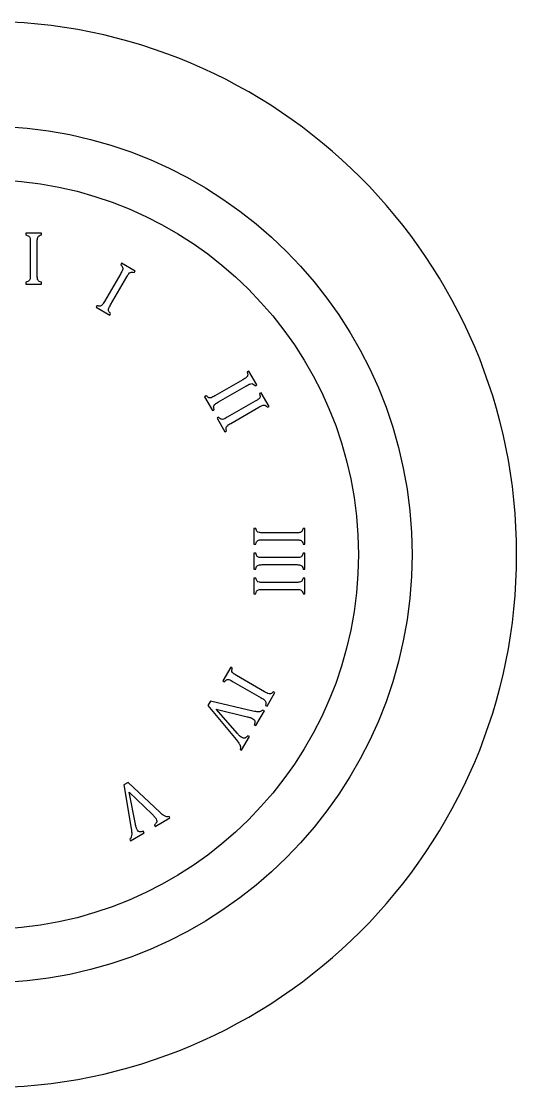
# Model space of a CAD drawing. Header units: centimetres. Extents: x -9.9 to 9.9, y -9.9 to 9.9.
# Drawn here: x 0.71 to 9.94, y -9.94 to 9.94 of the extents above; entities that cross this region are included whole.
import ezdxf

# ---------------------------------------------------------------- set-up
doc = ezdxf.new("R2010")
doc.units = ezdxf.units.CM
doc.header["$MEASUREMENT"] = 0
doc.layers.add('Camada 1', color=7, linetype='Continuous')

msp = doc.modelspace()

# ---------------------------------------------------------------- linework, layer by layer
at = {"layer": 'Camada 1'}
for points, knots in [([(-9.93944, 0), (-9.93944, 5.48942), (-5.48942, 9.93944), (0, 9.93944), (0, 9.93944), (5.48942, 9.93944), (9.93944, 5.48941), (9.93944, 0), (9.93944, 0), (9.93944, -5.48942), (5.48941, -9.93944), (0, -9.93944), (0, -9.93944), (-5.48942, -9.93944), (-9.93944, -5.48942), (-9.93944, 0)], [0, 0, 0, 0, 0.2, 0.2, 0.2, 0.2, 0.4, 0.4, 0.4, 0.4, 0.6, 0.6, 0.6, 0.6, 1, 1, 1, 1]), ([(0, -7.98968), (4.41254, -7.98968), (7.98968, -4.41257), (7.98968, 0), (7.98968, 0), (7.98968, 4.41257), (4.41256, 7.98968), (0, 7.98968), (0, 7.98968), (-4.41256, 7.98968), (-7.98968, 4.41254), (-7.98968, 0), (-7.98968, 0), (-7.98968, -4.41254), (-4.41254, -7.98968), (0, -7.98968)], [0, 0, 0, 0, 0.2, 0.2, 0.2, 0.2, 0.4, 0.4, 0.4, 0.4, 0.6, 0.6, 0.6, 0.6, 1, 1, 1, 1]), ([(0, -6.99098), (3.86109, -6.99098), (6.99109, -3.86109), (6.99109, 0), (6.99109, 0), (6.99109, 3.86109), (3.86107, 6.99098), (0, 6.99098), (0, 6.99098), (-3.86093, 6.99098), (-6.99109, 3.86109), (-6.99109, 0), (-6.99109, 0), (-6.99109, -3.86109), (-3.86093, -6.99098), (0, -6.99098)], [0, 0, 0, 0, 0.2, 0.2, 0.2, 0.2, 0.4, 0.4, 0.4, 0.4, 0.6, 0.6, 0.6, 0.6, 1, 1, 1, 1]), ([(1.00608, 5.21523), (1.00608, 5.18417), (1.00719, 5.16131), (1.00915, 5.14694), (1.00915, 5.14694), (1.01137, 5.1326), (1.01471, 5.12117), (1.01973, 5.11281), (1.01973, 5.11281), (1.02447, 5.10445), (1.03169, 5.09749), (1.04119, 5.09191), (1.04119, 5.09191), (1.05066, 5.08635), (1.06627, 5.08077), (1.08744, 5.07519), (1.08744, 5.07519), (1.08744, 5.07519), (1.08744, 5.04106), (1.08744, 5.04106), (1.08744, 5.04106), (1.08744, 5.04106), (0.79346, 5.04105), (0.79346, 5.04105), (0.79346, 5.04105), (0.79346, 5.04105), (0.79346, 5.07518), (0.79346, 5.07518), (0.79346, 5.07518), (0.82246, 5.08269), (0.84167, 5.09079), (0.85143, 5.1), (0.85143, 5.1), (0.86117, 5.10892), (0.86757, 5.12188), (0.87067, 5.13858), (0.87067, 5.13858), (0.87345, 5.1553), (0.87512, 5.18081), (0.87512, 5.2152), (0.87512, 5.2152), (0.87512, 5.2152), (0.87512, 5.81779), (0.87512, 5.81779), (0.87512, 5.81779), (0.87512, 5.84983), (0.87401, 5.87325), (0.8715, 5.88775), (0.8715, 5.88775), (0.86928, 5.90254), (0.86539, 5.91381), (0.86007, 5.92201), (0.86007, 5.92201), (0.85478, 5.93011), (0.84753, 5.93651), (0.83888, 5.94151), (0.83888, 5.94151), (0.82996, 5.94625), (0.81494, 5.95183), (0.79345, 5.95781), (0.79345, 5.95781), (0.79345, 5.95781), (0.79345, 5.99194), (0.79345, 5.99194), (0.79345, 5.99194), (0.79345, 5.99194), (1.08741, 5.99194), (1.08741, 5.99194), (1.08741, 5.99194), (1.08741, 5.99194), (1.08741, 5.95781), (1.08741, 5.95781), (1.08741, 5.95781), (1.06706, 5.95265), (1.0523, 5.94765), (1.04338, 5.94249), (1.04338, 5.94249), (1.03417, 5.93733), (1.02695, 5.93093), (1.02166, 5.92339), (1.02166, 5.92339), (1.01637, 5.91558), (1.01245, 5.90415), (1.00997, 5.88884), (1.00997, 5.88884), (1.00719, 5.87349), (1.00608, 5.84981), (1.00608, 5.81777), (1.00608, 5.81777), (1.00608, 5.81777), (1.00608, 5.21523), (1.00608, 5.21523)], [0, 0, 0, 0, 0.04166667, 0.04166667, 0.04166667, 0.04166667, 0.08333333, 0.08333333, 0.08333333, 0.08333333, 0.125, 0.125, 0.125, 0.125, 0.16666667, 0.16666667, 0.16666667, 0.16666667, 0.20833333, 0.20833333, 0.20833333, 0.20833333, 0.25, 0.25, 0.25, 0.25, 0.29166667, 0.29166667, 0.29166667, 0.29166667, 0.33333333, 0.33333333, 0.33333333, 0.33333333, 0.375, 0.375, 0.375, 0.375, 0.41666667, 0.41666667, 0.41666667, 0.41666667, 0.45833333, 0.45833333, 0.45833333, 0.45833333, 0.5, 0.5, 0.5, 0.5, 0.54166667, 0.54166667, 0.54166667, 0.54166667, 0.58333333, 0.58333333, 0.58333333, 0.58333333, 0.625, 0.625, 0.625, 0.625, 0.66666667, 0.66666667, 0.66666667, 0.66666667, 0.70833333, 0.70833333, 0.70833333, 0.70833333, 0.75, 0.75, 0.75, 0.75, 0.79166667, 0.79166667, 0.79166667, 0.79166667, 0.83333333, 0.83333333, 0.83333333, 0.83333333, 0.875, 0.875, 0.875, 0.875, 0.91666667, 0.91666667, 0.91666667, 0.91666667, 1, 1, 1, 1]), ([(2.37292, 4.65302), (2.35731, 4.62627), (2.34702, 4.60592), (2.34143, 4.59256), (2.34143, 4.59256), (2.33616, 4.57891), (2.33336, 4.56748), (2.33349, 4.55774), (2.33349, 4.55774), (2.33336, 4.54798), (2.33627, 4.5385), (2.34159, 4.52874), (2.34159, 4.52874), (2.34717, 4.51927), (2.35773, 4.50673), (2.3735, 4.49112), (2.3735, 4.49112), (2.3735, 4.49112), (2.35635, 4.46159), (2.35635, 4.46159), (2.35635, 4.46159), (2.35635, 4.46159), (2.10182, 4.60843), (2.10182, 4.60843), (2.10182, 4.60843), (2.10182, 4.60843), (2.11881, 4.63825), (2.11881, 4.63825), (2.11881, 4.63825), (2.14752, 4.63018), (2.16842, 4.62767), (2.18123, 4.63074), (2.18123, 4.63074), (2.19433, 4.63352), (2.20631, 4.64161), (2.21732, 4.65442), (2.21732, 4.65442), (2.22817, 4.66752), (2.24224, 4.68897), (2.25955, 4.7185), (2.25955, 4.7185), (2.25955, 4.7185), (2.56078, 5.24044), (2.56078, 5.24044), (2.56078, 5.24044), (2.57679, 5.2683), (2.58753, 5.28894), (2.59282, 5.30286), (2.59282, 5.30286), (2.59811, 5.3168), (2.60049, 5.3285), (2.59981, 5.33826), (2.59981, 5.33826), (2.59939, 5.348), (2.59645, 5.3572), (2.59118, 5.36583), (2.59118, 5.36583), (2.58615, 5.37419), (2.57557, 5.38673), (2.56022, 5.40261), (2.56022, 5.40261), (2.56022, 5.40261), (2.57723, 5.43214), (2.57723, 5.43214), (2.57723, 5.43214), (2.57723, 5.43214), (2.83194, 5.28501), (2.83194, 5.28501), (2.83194, 5.28501), (2.83194, 5.28501), (2.81479, 5.25546), (2.81479, 5.25546), (2.81479, 5.25546), (2.79458, 5.26131), (2.77926, 5.26438), (2.76896, 5.26438), (2.76896, 5.26438), (2.75838, 5.26438), (2.74904, 5.26242), (2.74054, 5.25853), (2.74054, 5.25853), (2.73221, 5.25464), (2.723, 5.24654), (2.7131, 5.23456), (2.7131, 5.23456), (2.7032, 5.22257), (2.69024, 5.20278), (2.67421, 5.17492), (2.67421, 5.17492), (2.67421, 5.17492), (2.37292, 4.65302), (2.37292, 4.65302)], [0, 0, 0, 0, 0.04166667, 0.04166667, 0.04166667, 0.04166667, 0.08333333, 0.08333333, 0.08333333, 0.08333333, 0.125, 0.125, 0.125, 0.125, 0.16666667, 0.16666667, 0.16666667, 0.16666667, 0.20833333, 0.20833333, 0.20833333, 0.20833333, 0.25, 0.25, 0.25, 0.25, 0.29166667, 0.29166667, 0.29166667, 0.29166667, 0.33333333, 0.33333333, 0.33333333, 0.33333333, 0.375, 0.375, 0.375, 0.375, 0.41666667, 0.41666667, 0.41666667, 0.41666667, 0.45833333, 0.45833333, 0.45833333, 0.45833333, 0.5, 0.5, 0.5, 0.5, 0.54166667, 0.54166667, 0.54166667, 0.54166667, 0.58333333, 0.58333333, 0.58333333, 0.58333333, 0.625, 0.625, 0.625, 0.625, 0.66666667, 0.66666667, 0.66666667, 0.66666667, 0.70833333, 0.70833333, 0.70833333, 0.70833333, 0.75, 0.75, 0.75, 0.75, 0.79166667, 0.79166667, 0.79166667, 0.79166667, 0.83333333, 0.83333333, 0.83333333, 0.83333333, 0.875, 0.875, 0.875, 0.875, 0.91666667, 0.91666667, 0.91666667, 0.91666667, 1, 1, 1, 1]), ([(4.38203, 2.84454), (4.35502, 2.82893), (4.33591, 2.81652), (4.32432, 2.80776), (4.32432, 2.80776), (4.31289, 2.79855), (4.30482, 2.78993), (4.30008, 2.78141), (4.30008, 2.78141), (4.29519, 2.77318), (4.29286, 2.76344), (4.2927, 2.75244), (4.2927, 2.75244), (4.2927, 2.7413), (4.29564, 2.72513), (4.30148, 2.70381), (4.30148, 2.70381), (4.30148, 2.70381), (4.27195, 2.6868), (4.27195, 2.6868), (4.27195, 2.6868), (4.27195, 2.6868), (4.12482, 2.94149), (4.12482, 2.94149), (4.12482, 2.94149), (4.12482, 2.94149), (4.15448, 2.9585), (4.15448, 2.9585), (4.15448, 2.9585), (4.17525, 2.93717), (4.19197, 2.92463), (4.20478, 2.92074), (4.20478, 2.92074), (4.21759, 2.91685), (4.23179, 2.91783), (4.24796, 2.92339), (4.24796, 2.92339), (4.26386, 2.92924), (4.28672, 2.94067), (4.31654, 2.95794), (4.31654, 2.95794), (4.31654, 2.95794), (4.83832, 3.25917), (4.83832, 3.25917), (4.83832, 3.25917), (4.86605, 3.27518), (4.88584, 3.28788), (4.89727, 3.29722), (4.89727, 3.29722), (4.9087, 3.30656), (4.91677, 3.31548), (4.92098, 3.32423), (4.92098, 3.32423), (4.92543, 3.33301), (4.92752, 3.34235), (4.92738, 3.35238), (4.92738, 3.35238), (4.92709, 3.36241), (4.92431, 3.37828), (4.91889, 3.3999), (4.91889, 3.3999), (4.91889, 3.3999), (4.94842, 3.41689), (4.94842, 3.41689), (4.94842, 3.41689), (4.94842, 3.41689), (5.09542, 3.1622), (5.09542, 3.1622), (5.09542, 3.1622), (5.09542, 3.1622), (5.06589, 3.14519), (5.06589, 3.14519), (5.06589, 3.14519), (5.05123, 3.16038), (5.03941, 3.17054), (5.03049, 3.17586), (5.03049, 3.17586), (5.02157, 3.18118), (5.01237, 3.18422), (5.00305, 3.18507), (5.00305, 3.18507), (4.99368, 3.18576), (4.98186, 3.1834), (4.96736, 3.17795), (4.96736, 3.17795), (4.95273, 3.1725), (4.93154, 3.16178), (4.90383, 3.14575), (4.90383, 3.14575), (4.90383, 3.14575), (4.38203, 2.84454), (4.38203, 2.84454)], [0, 0, 0, 0, 0.04166667, 0.04166667, 0.04166667, 0.04166667, 0.08333333, 0.08333333, 0.08333333, 0.08333333, 0.125, 0.125, 0.125, 0.125, 0.16666667, 0.16666667, 0.16666667, 0.16666667, 0.20833333, 0.20833333, 0.20833333, 0.20833333, 0.25, 0.25, 0.25, 0.25, 0.29166667, 0.29166667, 0.29166667, 0.29166667, 0.33333333, 0.33333333, 0.33333333, 0.33333333, 0.375, 0.375, 0.375, 0.375, 0.41666667, 0.41666667, 0.41666667, 0.41666667, 0.45833333, 0.45833333, 0.45833333, 0.45833333, 0.5, 0.5, 0.5, 0.5, 0.54166667, 0.54166667, 0.54166667, 0.54166667, 0.58333333, 0.58333333, 0.58333333, 0.58333333, 0.625, 0.625, 0.625, 0.625, 0.66666667, 0.66666667, 0.66666667, 0.66666667, 0.70833333, 0.70833333, 0.70833333, 0.70833333, 0.75, 0.75, 0.75, 0.75, 0.79166667, 0.79166667, 0.79166667, 0.79166667, 0.83333333, 0.83333333, 0.83333333, 0.83333333, 0.875, 0.875, 0.875, 0.875, 0.91666667, 0.91666667, 0.91666667, 0.91666667, 1, 1, 1, 1]), ([(4.6133, 2.44382), (4.58629, 2.42837), (4.56718, 2.41596), (4.55562, 2.40704), (4.55562, 2.40704), (4.54419, 2.39799), (4.53612, 2.38934), (4.53136, 2.38085), (4.53136, 2.38085), (4.52649, 2.37249), (4.52414, 2.36273), (4.524, 2.35188), (4.524, 2.35188), (4.524, 2.34074), (4.52691, 2.32457), (4.53276, 2.30338), (4.53276, 2.30338), (4.53276, 2.30338), (4.50323, 2.28623), (4.50323, 2.28623), (4.50323, 2.28623), (4.50323, 2.28623), (4.3561, 2.54079), (4.3561, 2.54079), (4.3561, 2.54079), (4.3561, 2.54079), (4.38579, 2.5578), (4.38579, 2.5578), (4.38579, 2.5578), (4.40653, 2.53661), (4.42326, 2.52409), (4.43606, 2.52018), (4.43606, 2.52018), (4.44886, 2.51627), (4.46307, 2.51711), (4.47927, 2.52283), (4.47927, 2.52283), (4.49515, 2.52868), (4.51801, 2.54011), (4.54782, 2.55725), (4.54782, 2.55725), (4.54782, 2.55725), (5.0696, 2.85861), (5.0696, 2.85861), (5.0696, 2.85861), (5.09733, 2.87462), (5.11712, 2.88732), (5.12855, 2.89666), (5.12855, 2.89666), (5.13998, 2.906), (5.14805, 2.91492), (5.15226, 2.92367), (5.15226, 2.92367), (5.15671, 2.93232), (5.1588, 2.94179), (5.15866, 2.95182), (5.15866, 2.95182), (5.15837, 2.96185), (5.15559, 2.97772), (5.15017, 2.99921), (5.15017, 2.99921), (5.15017, 2.99921), (5.1797, 3.01622), (5.1797, 3.01622), (5.1797, 3.01622), (5.1797, 3.01622), (5.3267, 2.7618), (5.3267, 2.7618), (5.3267, 2.7618), (5.3267, 2.7618), (5.29717, 2.74465), (5.29717, 2.74465), (5.29717, 2.74465), (5.28254, 2.75984), (5.27069, 2.77), (5.26177, 2.77516), (5.26177, 2.77516), (5.25285, 2.78061), (5.24365, 2.78352), (5.23433, 2.7845), (5.23433, 2.7845), (5.22499, 2.78519), (5.21314, 2.78283), (5.19864, 2.77738), (5.19864, 2.77738), (5.18401, 2.77196), (5.16284, 2.76124), (5.13514, 2.74521), (5.13514, 2.74521), (5.13514, 2.74521), (4.6133, 2.44382), (4.6133, 2.44382)], [0, 0, 0, 0, 0.04166667, 0.04166667, 0.04166667, 0.04166667, 0.08333333, 0.08333333, 0.08333333, 0.08333333, 0.125, 0.125, 0.125, 0.125, 0.16666667, 0.16666667, 0.16666667, 0.16666667, 0.20833333, 0.20833333, 0.20833333, 0.20833333, 0.25, 0.25, 0.25, 0.25, 0.29166667, 0.29166667, 0.29166667, 0.29166667, 0.33333333, 0.33333333, 0.33333333, 0.33333333, 0.375, 0.375, 0.375, 0.375, 0.41666667, 0.41666667, 0.41666667, 0.41666667, 0.45833333, 0.45833333, 0.45833333, 0.45833333, 0.5, 0.5, 0.5, 0.5, 0.54166667, 0.54166667, 0.54166667, 0.54166667, 0.58333333, 0.58333333, 0.58333333, 0.58333333, 0.625, 0.625, 0.625, 0.625, 0.66666667, 0.66666667, 0.66666667, 0.66666667, 0.70833333, 0.70833333, 0.70833333, 0.70833333, 0.75, 0.75, 0.75, 0.75, 0.79166667, 0.79166667, 0.79166667, 0.79166667, 0.83333333, 0.83333333, 0.83333333, 0.83333333, 0.875, 0.875, 0.875, 0.875, 0.91666667, 0.91666667, 0.91666667, 0.91666667, 1, 1, 1, 1]), ([(5.21742, 0.27363), (5.18636, 0.27363), (5.16366, 0.27252), (5.14916, 0.27056), (5.14916, 0.27056), (5.13482, 0.26834), (5.12352, 0.265), (5.11516, 0.25998), (5.11516, 0.25998), (5.10683, 0.25524), (5.09984, 0.24799), (5.09428, 0.23852), (5.09428, 0.23852), (5.0887, 0.22889), (5.08311, 0.21344), (5.07756, 0.19211), (5.07756, 0.19211), (5.07756, 0.19211), (5.04328, 0.19211), (5.04328, 0.19211), (5.04328, 0.19211), (5.04328, 0.19211), (5.04328, 0.48609), (5.04328, 0.48609), (5.04328, 0.48609), (5.04328, 0.48609), (5.07757, 0.48609), (5.07757, 0.48609), (5.07757, 0.48609), (5.08493, 0.45725), (5.09315, 0.43802), (5.10223, 0.42825), (5.10223, 0.42825), (5.11131, 0.41848), (5.12411, 0.41208), (5.14083, 0.40901), (5.14083, 0.40901), (5.15755, 0.4061), (5.18319, 0.40456), (5.21745, 0.40456), (5.21745, 0.40456), (5.21745, 0.40456), (5.8202, 0.40457), (5.8202, 0.40457), (5.8202, 0.40457), (5.85224, 0.40457), (5.87552, 0.40568), (5.89016, 0.40804), (5.89016, 0.40804), (5.90479, 0.41042), (5.91606, 0.41418), (5.92429, 0.41963), (5.92429, 0.41963), (5.93252, 0.42492), (5.93892, 0.43204), (5.94379, 0.4408), (5.94379, 0.4408), (5.94866, 0.44956), (5.95411, 0.46477), (5.96009, 0.48607), (5.96009, 0.48607), (5.96009, 0.48607), (5.99435, 0.48607), (5.99435, 0.48607), (5.99435, 0.48607), (5.99435, 0.48607), (5.99435, 0.19209), (5.99435, 0.19209), (5.99435, 0.19209), (5.99435, 0.19209), (5.96008, 0.19209), (5.96008, 0.19209), (5.96008, 0.19209), (5.95508, 0.21257), (5.94989, 0.22736), (5.94476, 0.23625), (5.94476, 0.23625), (5.93973, 0.24546), (5.9333, 0.25255), (5.92566, 0.25797), (5.92566, 0.25797), (5.91799, 0.26326), (5.90656, 0.26718), (5.89124, 0.26966), (5.89124, 0.26966), (5.87592, 0.27231), (5.85221, 0.27355), (5.82017, 0.27355), (5.82017, 0.27355), (5.82017, 0.27355), (5.21742, 0.27355), (5.21742, 0.27355), (5.21742, 0.27355), (5.21742, 0.27355), (5.21742, 0.27363), (5.21742, 0.27363)], [0, 0, 0, 0, 0.04, 0.04, 0.04, 0.04, 0.08, 0.08, 0.08, 0.08, 0.12, 0.12, 0.12, 0.12, 0.16, 0.16, 0.16, 0.16, 0.2, 0.2, 0.2, 0.2, 0.24, 0.24, 0.24, 0.24, 0.28, 0.28, 0.28, 0.28, 0.32, 0.32, 0.32, 0.32, 0.36, 0.36, 0.36, 0.36, 0.4, 0.4, 0.4, 0.4, 0.44, 0.44, 0.44, 0.44, 0.48, 0.48, 0.48, 0.48, 0.52, 0.52, 0.52, 0.52, 0.56, 0.56, 0.56, 0.56, 0.6, 0.6, 0.6, 0.6, 0.64, 0.64, 0.64, 0.64, 0.68, 0.68, 0.68, 0.68, 0.72, 0.72, 0.72, 0.72, 0.76, 0.76, 0.76, 0.76, 0.8, 0.8, 0.8, 0.8, 0.84, 0.84, 0.84, 0.84, 0.88, 0.88, 0.88, 0.88, 0.92, 0.92, 0.92, 0.92, 1, 1, 1, 1]), ([(5.21742, -0.18894), (5.18636, -0.18894), (5.16366, -0.19005), (5.14916, -0.19198), (5.14916, -0.19198), (5.13482, -0.19423), (5.12352, -0.19756), (5.11516, -0.20256), (5.11516, -0.20256), (5.10683, -0.20732), (5.09984, -0.21455), (5.09428, -0.22404), (5.09428, -0.22404), (5.0887, -0.23364), (5.08311, -0.24912), (5.07756, -0.27042), (5.07756, -0.27042), (5.07756, -0.27042), (5.04328, -0.27043), (5.04328, -0.27043), (5.04328, -0.27043), (5.04328, -0.27043), (5.04328, 0.02355), (5.04328, 0.02355), (5.04328, 0.02355), (5.04328, 0.02355), (5.07757, 0.02355), (5.07757, 0.02355), (5.07757, 0.02355), (5.08493, -0.00532), (5.09315, -0.02452), (5.10223, -0.03429), (5.10223, -0.03429), (5.11131, -0.04405), (5.12411, -0.05046), (5.14083, -0.05353), (5.14083, -0.05353), (5.15755, -0.05647), (5.18319, -0.058), (5.21745, -0.058), (5.21745, -0.058), (5.21745, -0.058), (5.8202, -0.058), (5.8202, -0.058), (5.8202, -0.058), (5.85224, -0.058), (5.87552, -0.05689), (5.89016, -0.05451), (5.89016, -0.05451), (5.9048, -0.05213), (5.91606, -0.0484), (5.92429, -0.04295), (5.92429, -0.04295), (5.93252, -0.03766), (5.93892, -0.03054), (5.94379, -0.02176), (5.94379, -0.02176), (5.94868, -0.013), (5.95411, 0.00218), (5.96009, 0.02354), (5.96009, 0.02354), (5.96009, 0.02354), (5.99435, 0.02355), (5.99435, 0.02355), (5.99435, 0.02355), (5.99435, 0.02355), (5.99435, -0.27043), (5.99435, -0.27043), (5.99435, -0.27043), (5.99435, -0.27043), (5.96008, -0.27043), (5.96008, -0.27043), (5.96008, -0.27043), (5.95508, -0.24998), (5.94989, -0.23519), (5.94476, -0.22627), (5.94476, -0.22627), (5.93973, -0.21706), (5.9333, -0.20997), (5.92566, -0.20455), (5.92566, -0.20455), (5.91799, -0.19926), (5.90656, -0.19534), (5.89124, -0.19286), (5.89124, -0.19286), (5.87592, -0.19019), (5.85221, -0.18897), (5.82017, -0.18897), (5.82017, -0.18897), (5.82017, -0.18897), (5.21742, -0.18897), (5.21742, -0.18897), (5.21742, -0.18897), (5.21742, -0.18897), (5.21742, -0.18894), (5.21742, -0.18894)], [0, 0, 0, 0, 0.04, 0.04, 0.04, 0.04, 0.08, 0.08, 0.08, 0.08, 0.12, 0.12, 0.12, 0.12, 0.16, 0.16, 0.16, 0.16, 0.2, 0.2, 0.2, 0.2, 0.24, 0.24, 0.24, 0.24, 0.28, 0.28, 0.28, 0.28, 0.32, 0.32, 0.32, 0.32, 0.36, 0.36, 0.36, 0.36, 0.4, 0.4, 0.4, 0.4, 0.44, 0.44, 0.44, 0.44, 0.48, 0.48, 0.48, 0.48, 0.52, 0.52, 0.52, 0.52, 0.56, 0.56, 0.56, 0.56, 0.6, 0.6, 0.6, 0.6, 0.64, 0.64, 0.64, 0.64, 0.68, 0.68, 0.68, 0.68, 0.72, 0.72, 0.72, 0.72, 0.76, 0.76, 0.76, 0.76, 0.8, 0.8, 0.8, 0.8, 0.84, 0.84, 0.84, 0.84, 0.88, 0.88, 0.88, 0.88, 0.92, 0.92, 0.92, 0.92, 1, 1, 1, 1]), ([(5.21742, -0.65148), (5.18636, -0.65148), (5.16366, -0.65262), (5.14916, -0.65455), (5.14916, -0.65455), (5.13482, -0.6568), (5.12352, -0.66013), (5.11516, -0.66513), (5.11516, -0.66513), (5.10683, -0.66987), (5.09984, -0.67712), (5.09428, -0.68661), (5.09428, -0.68661), (5.0887, -0.69621), (5.08311, -0.71167), (5.07756, -0.73299), (5.07756, -0.73299), (5.07756, -0.73299), (5.04328, -0.733), (5.04328, -0.733), (5.04328, -0.733), (5.04328, -0.733), (5.04328, -0.43902), (5.04328, -0.43902), (5.04328, -0.43902), (5.04328, -0.43902), (5.07757, -0.43902), (5.07757, -0.43902), (5.07757, -0.43902), (5.08493, -0.46789), (5.09315, -0.48709), (5.10223, -0.49686), (5.10223, -0.49686), (5.11131, -0.50663), (5.12411, -0.513), (5.14083, -0.5161), (5.14083, -0.5161), (5.15755, -0.51901), (5.18319, -0.52057), (5.21745, -0.52057), (5.21745, -0.52057), (5.21745, -0.52057), (5.8202, -0.52057), (5.8202, -0.52057), (5.8202, -0.52057), (5.85224, -0.52057), (5.87552, -0.51943), (5.89016, -0.51708), (5.89016, -0.51708), (5.9048, -0.51473), (5.91606, -0.51097), (5.92429, -0.50552), (5.92429, -0.50552), (5.93252, -0.5002), (5.93892, -0.49311), (5.94379, -0.48433), (5.94379, -0.48433), (5.94866, -0.47555), (5.95411, -0.46036), (5.96009, -0.43903), (5.96009, -0.43903), (5.96009, -0.43903), (5.99435, -0.43902), (5.99435, -0.43902), (5.99435, -0.43902), (5.99435, -0.43902), (5.99435, -0.733), (5.99435, -0.733), (5.99435, -0.733), (5.99435, -0.733), (5.96008, -0.733), (5.96008, -0.733), (5.96008, -0.733), (5.95508, -0.71252), (5.94989, -0.69776), (5.94476, -0.68884), (5.94476, -0.68884), (5.93973, -0.67963), (5.9333, -0.67254), (5.92566, -0.66709), (5.92566, -0.66709), (5.91799, -0.66182), (5.90656, -0.65788), (5.89124, -0.65542), (5.89124, -0.65542), (5.87592, -0.65275), (5.85221, -0.6515), (5.82017, -0.6515), (5.82017, -0.6515), (5.82017, -0.6515), (5.21742, -0.65151), (5.21742, -0.65151), (5.21742, -0.65151), (5.21742, -0.65151), (5.21742, -0.65148), (5.21742, -0.65148)], [0, 0, 0, 0, 0.04, 0.04, 0.04, 0.04, 0.08, 0.08, 0.08, 0.08, 0.12, 0.12, 0.12, 0.12, 0.16, 0.16, 0.16, 0.16, 0.2, 0.2, 0.2, 0.2, 0.24, 0.24, 0.24, 0.24, 0.28, 0.28, 0.28, 0.28, 0.32, 0.32, 0.32, 0.32, 0.36, 0.36, 0.36, 0.36, 0.4, 0.4, 0.4, 0.4, 0.44, 0.44, 0.44, 0.44, 0.48, 0.48, 0.48, 0.48, 0.52, 0.52, 0.52, 0.52, 0.56, 0.56, 0.56, 0.56, 0.6, 0.6, 0.6, 0.6, 0.64, 0.64, 0.64, 0.64, 0.68, 0.68, 0.68, 0.68, 0.72, 0.72, 0.72, 0.72, 0.76, 0.76, 0.76, 0.76, 0.8, 0.8, 0.8, 0.8, 0.84, 0.84, 0.84, 0.84, 0.88, 0.88, 0.88, 0.88, 0.92, 0.92, 0.92, 0.92, 1, 1, 1, 1]), ([(4.65566, -2.37069), (4.62865, -2.35521), (4.60843, -2.34479), (4.59491, -2.3392), (4.59491, -2.3392), (4.58126, -2.33404), (4.56985, -2.33113), (4.56009, -2.33139), (4.56009, -2.33139), (4.55049, -2.33126), (4.54085, -2.33404), (4.53125, -2.33949), (4.53125, -2.33949), (4.52165, -2.34505), (4.5091, -2.35563), (4.49363, -2.37124), (4.49363, -2.37124), (4.49363, -2.37124), (4.46397, -2.35423), (4.46397, -2.35423), (4.46397, -2.35423), (4.46397, -2.35423), (4.6111, -2.09957), (4.6111, -2.09957), (4.6111, -2.09957), (4.6111, -2.09957), (4.64063, -2.11666), (4.64063, -2.11666), (4.64063, -2.11666), (4.63253, -2.14539), (4.63005, -2.16614), (4.63312, -2.17908), (4.63312, -2.17908), (4.63619, -2.19204), (4.64399, -2.20403), (4.65706, -2.21504), (4.65706, -2.21504), (4.67002, -2.22605), (4.69135, -2.2401), (4.72117, -2.25727), (4.72117, -2.25727), (4.72117, -2.25727), (5.24295, -2.55863), (5.24295, -2.55863), (5.24295, -2.55863), (5.27068, -2.57466), (5.29158, -2.58538), (5.30537, -2.59054), (5.30537, -2.59054), (5.31915, -2.59583), (5.33088, -2.59819), (5.34061, -2.59766), (5.34061, -2.59766), (5.35037, -2.5971), (5.35958, -2.59417), (5.36821, -2.58901), (5.36821, -2.58901), (5.37684, -2.58388), (5.38911, -2.57343), (5.40501, -2.55795), (5.40501, -2.55795), (5.40501, -2.55795), (5.43454, -2.5751), (5.43454, -2.5751), (5.43454, -2.5751), (5.43454, -2.5751), (5.28767, -2.82966), (5.28767, -2.82966), (5.28767, -2.82966), (5.28767, -2.82966), (5.25801, -2.81265), (5.25801, -2.81265), (5.25801, -2.81265), (5.26386, -2.79228), (5.26677, -2.77696), (5.26677, -2.76667), (5.26677, -2.76667), (5.26706, -2.75622), (5.2651, -2.74675), (5.26105, -2.73841), (5.26105, -2.73841), (5.25703, -2.72989), (5.24906, -2.72068), (5.23711, -2.71095), (5.23711, -2.71095), (5.22512, -2.70092), (5.2052, -2.68809), (5.17747, -2.67206), (5.17747, -2.67206), (5.17747, -2.67206), (4.65566, -2.37069), (4.65566, -2.37069)], [0, 0, 0, 0, 0.04166667, 0.04166667, 0.04166667, 0.04166667, 0.08333333, 0.08333333, 0.08333333, 0.08333333, 0.125, 0.125, 0.125, 0.125, 0.16666667, 0.16666667, 0.16666667, 0.16666667, 0.20833333, 0.20833333, 0.20833333, 0.20833333, 0.25, 0.25, 0.25, 0.25, 0.29166667, 0.29166667, 0.29166667, 0.29166667, 0.33333333, 0.33333333, 0.33333333, 0.33333333, 0.375, 0.375, 0.375, 0.375, 0.41666667, 0.41666667, 0.41666667, 0.41666667, 0.45833333, 0.45833333, 0.45833333, 0.45833333, 0.5, 0.5, 0.5, 0.5, 0.54166667, 0.54166667, 0.54166667, 0.54166667, 0.58333333, 0.58333333, 0.58333333, 0.58333333, 0.625, 0.625, 0.625, 0.625, 0.66666667, 0.66666667, 0.66666667, 0.66666667, 0.70833333, 0.70833333, 0.70833333, 0.70833333, 0.75, 0.75, 0.75, 0.75, 0.79166667, 0.79166667, 0.79166667, 0.79166667, 0.83333333, 0.83333333, 0.83333333, 0.83333333, 0.875, 0.875, 0.875, 0.875, 0.91666667, 0.91666667, 0.91666667, 0.91666667, 1, 1, 1, 1]), ([(5.08034, -3.18868), (5.08034, -3.18868), (5.05081, -3.17156), (5.05081, -3.17156), (5.05081, -3.17156), (5.05819, -3.15135), (5.06224, -3.13478), (5.06309, -3.1224), (5.06309, -3.1224), (5.06391, -3.10999), (5.06113, -3.09869), (5.05499, -3.0888), (5.05499, -3.0888), (5.04898, -3.0789), (5.03856, -3.0697), (5.02377, -3.06107), (5.02377, -3.06107), (5.00999, -3.05313), (4.99424, -3.04617), (4.97654, -3.04017), (4.97654, -3.04017), (4.95884, -3.03432), (4.93839, -3.02874), (4.9151, -3.02332), (4.9151, -3.02332), (4.9151, -3.02332), (4.34132, -2.88023), (4.34132, -2.88023), (4.34132, -2.88023), (4.34132, -2.88023), (4.7373, -3.33973), (4.7373, -3.33973), (4.7373, -3.33973), (4.74357, -3.34656), (4.75011, -3.35365), (4.75725, -3.3609), (4.75725, -3.3609), (4.76434, -3.36815), (4.7713, -3.37511), (4.77828, -3.38138), (4.77828, -3.38138), (4.78524, -3.38792), (4.79164, -3.39321), (4.79736, -3.39728), (4.79736, -3.39728), (4.8031, -3.40146), (4.80837, -3.40493), (4.81366, -3.408), (4.81366, -3.408), (4.83792, -3.42192), (4.85867, -3.42652), (4.87608, -3.42178), (4.87608, -3.42178), (4.89349, -3.41718), (4.9119, -3.40268), (4.93127, -3.37844), (4.93127, -3.37844), (4.93127, -3.37844), (4.9608, -3.39556), (4.9608, -3.39556), (4.9608, -3.39556), (4.9608, -3.39556), (4.81451, -3.649), (4.81451, -3.649), (4.81451, -3.649), (4.81451, -3.649), (4.78498, -3.63185), (4.78498, -3.63185), (4.78498, -3.63185), (4.79054, -3.61304), (4.79234, -3.59632), (4.79054, -3.58198), (4.79054, -3.58198), (4.78861, -3.56748), (4.78221, -3.55049), (4.77091, -3.53084), (4.77091, -3.53084), (4.75961, -3.51119), (4.73956, -3.48374), (4.71085, -3.44821), (4.71085, -3.44821), (4.71085, -3.44821), (4.18697, -2.81189), (4.18697, -2.81189), (4.18697, -2.81189), (4.18697, -2.81189), (4.23253, -2.73291), (4.23253, -2.73291), (4.23253, -2.73291), (4.23253, -2.73291), (5.02266, -2.91793), (5.02266, -2.91793), (5.02266, -2.91793), (5.06558, -2.92825), (5.09693, -2.93383), (5.11712, -2.93478), (5.11712, -2.93478), (5.13718, -2.93563), (5.15392, -2.93354), (5.16742, -2.92838), (5.16742, -2.92838), (5.18078, -2.92325), (5.1943, -2.91335), (5.20825, -2.89885), (5.20825, -2.89885), (5.20825, -2.89885), (5.23778, -2.91586), (5.23778, -2.91586), (5.23778, -2.91586), (5.23778, -2.91586), (5.08034, -3.18868), (5.08034, -3.18868)], [0, 0, 0, 0, 0.03448276, 0.03448276, 0.03448276, 0.03448276, 0.06896552, 0.06896552, 0.06896552, 0.06896552, 0.10344828, 0.10344828, 0.10344828, 0.10344828, 0.13793103, 0.13793103, 0.13793103, 0.13793103, 0.17241379, 0.17241379, 0.17241379, 0.17241379, 0.20689655, 0.20689655, 0.20689655, 0.20689655, 0.24137931, 0.24137931, 0.24137931, 0.24137931, 0.27586207, 0.27586207, 0.27586207, 0.27586207, 0.31034483, 0.31034483, 0.31034483, 0.31034483, 0.34482759, 0.34482759, 0.34482759, 0.34482759, 0.37931034, 0.37931034, 0.37931034, 0.37931034, 0.4137931, 0.4137931, 0.4137931, 0.4137931, 0.44827586, 0.44827586, 0.44827586, 0.44827586, 0.48275862, 0.48275862, 0.48275862, 0.48275862, 0.51724138, 0.51724138, 0.51724138, 0.51724138, 0.55172414, 0.55172414, 0.55172414, 0.55172414, 0.5862069, 0.5862069, 0.5862069, 0.5862069, 0.62068966, 0.62068966, 0.62068966, 0.62068966, 0.65517241, 0.65517241, 0.65517241, 0.65517241, 0.68965517, 0.68965517, 0.68965517, 0.68965517, 0.72413793, 0.72413793, 0.72413793, 0.72413793, 0.75862069, 0.75862069, 0.75862069, 0.75862069, 0.79310345, 0.79310345, 0.79310345, 0.79310345, 0.82758621, 0.82758621, 0.82758621, 0.82758621, 0.86206897, 0.86206897, 0.86206897, 0.86206897, 0.89655172, 0.89655172, 0.89655172, 0.89655172, 0.93103448, 0.93103448, 0.93103448, 0.93103448, 1, 1, 1, 1]), ([(3.20609, -5.06907), (3.20609, -5.06907), (3.1891, -5.03952), (3.1891, -5.03952), (3.1891, -5.03952), (3.20582, -5.0256), (3.21752, -5.01348), (3.22447, -5.00303), (3.22447, -5.00303), (3.23116, -4.99271), (3.2345, -4.9817), (3.23423, -4.97001), (3.23423, -4.97001), (3.23394, -4.95842), (3.22947, -4.94506), (3.22084, -4.9303), (3.22084, -4.9303), (3.21303, -4.91662), (3.20301, -4.9027), (3.19047, -4.88879), (3.19047, -4.88879), (3.17809, -4.87471), (3.16332, -4.85953), (3.14589, -4.84336), (3.14589, -4.84336), (3.14589, -4.84336), (2.72039, -4.43262), (2.72039, -4.43262), (2.72039, -4.43262), (2.72039, -4.43262), (2.8335, -5.02841), (2.8335, -5.02841), (2.8335, -5.02841), (2.83559, -5.03762), (2.83781, -5.04693), (2.84019, -5.05683), (2.84019, -5.05683), (2.8427, -5.06659), (2.84535, -5.07607), (2.84829, -5.08511), (2.84829, -5.08511), (2.85094, -5.09416), (2.85387, -5.10196), (2.85692, -5.10837), (2.85692, -5.10837), (2.8597, -5.11477), (2.86264, -5.12049), (2.86557, -5.12578), (2.86557, -5.12578), (2.87949, -5.14988), (2.89536, -5.16438), (2.9128, -5.16885), (2.9128, -5.16885), (2.93021, -5.17359), (2.95333, -5.17023), (2.98217, -5.15909), (2.98217, -5.15909), (2.98217, -5.15909), (2.99929, -5.18862), (2.99929, -5.18862), (2.99929, -5.18862), (2.99929, -5.18862), (2.74587, -5.33491), (2.74587, -5.33491), (2.74587, -5.33491), (2.74587, -5.33491), (2.72872, -5.30538), (2.72872, -5.30538), (2.72872, -5.30538), (2.74293, -5.29173), (2.75296, -5.27837), (2.75854, -5.26485), (2.75854, -5.26485), (2.76412, -5.25133), (2.76703, -5.23336), (2.76703, -5.21093), (2.76703, -5.21093), (2.76716, -5.18823), (2.76354, -5.15436), (2.75631, -5.10922), (2.75631, -5.10922), (2.75631, -5.10922), (2.62074, -4.29621), (2.62074, -4.29621), (2.62074, -4.29621), (2.62074, -4.29621), (2.69974, -4.25065), (2.69974, -4.25065), (2.69974, -4.25065), (2.69974, -4.25065), (3.29145, -4.80585), (3.29145, -4.80585), (3.29145, -4.80585), (3.32349, -4.83622), (3.34789, -4.85673), (3.36487, -4.86758), (3.36487, -4.86758), (3.38188, -4.87845), (3.39747, -4.88499), (3.4117, -4.88737), (3.4117, -4.88737), (3.42591, -4.88959), (3.44247, -4.88779), (3.46187, -4.88208), (3.46187, -4.88208), (3.46187, -4.88208), (3.47888, -4.91161), (3.47888, -4.91161), (3.47888, -4.91161), (3.47888, -4.91161), (3.20609, -5.06907), (3.20609, -5.06907)], [0, 0, 0, 0, 0.03448276, 0.03448276, 0.03448276, 0.03448276, 0.06896552, 0.06896552, 0.06896552, 0.06896552, 0.10344828, 0.10344828, 0.10344828, 0.10344828, 0.13793103, 0.13793103, 0.13793103, 0.13793103, 0.17241379, 0.17241379, 0.17241379, 0.17241379, 0.20689655, 0.20689655, 0.20689655, 0.20689655, 0.24137931, 0.24137931, 0.24137931, 0.24137931, 0.27586207, 0.27586207, 0.27586207, 0.27586207, 0.31034483, 0.31034483, 0.31034483, 0.31034483, 0.34482759, 0.34482759, 0.34482759, 0.34482759, 0.37931034, 0.37931034, 0.37931034, 0.37931034, 0.4137931, 0.4137931, 0.4137931, 0.4137931, 0.44827586, 0.44827586, 0.44827586, 0.44827586, 0.48275862, 0.48275862, 0.48275862, 0.48275862, 0.51724138, 0.51724138, 0.51724138, 0.51724138, 0.55172414, 0.55172414, 0.55172414, 0.55172414, 0.5862069, 0.5862069, 0.5862069, 0.5862069, 0.62068966, 0.62068966, 0.62068966, 0.62068966, 0.65517241, 0.65517241, 0.65517241, 0.65517241, 0.68965517, 0.68965517, 0.68965517, 0.68965517, 0.72413793, 0.72413793, 0.72413793, 0.72413793, 0.75862069, 0.75862069, 0.75862069, 0.75862069, 0.79310345, 0.79310345, 0.79310345, 0.79310345, 0.82758621, 0.82758621, 0.82758621, 0.82758621, 0.86206897, 0.86206897, 0.86206897, 0.86206897, 0.89655172, 0.89655172, 0.89655172, 0.89655172, 0.93103448, 0.93103448, 0.93103448, 0.93103448, 1, 1, 1, 1])]:
    msp.add_open_spline(points, degree=3, knots=knots, dxfattribs=at)

doc.saveas('drawing.dxf')
